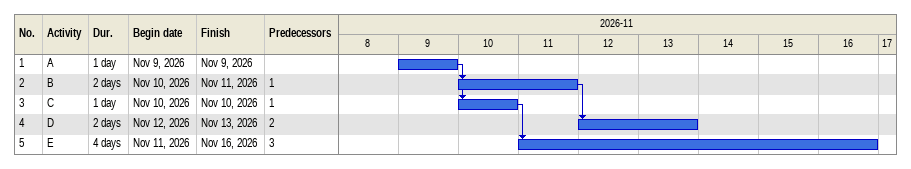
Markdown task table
| ID | Task | Duration | Start | Finish | Predecessors |
|---|---|---|---|---|---|
| 1 | A | 1d | 2026-11-09 | 2026-11-09 |  |
| 2 | B | 2d | 2026-11-10 | 2026-11-11 | 1 |
| 3 | C | 1d | 2026-11-10 | 2026-11-10 | 1 |
| 4 | D | 2d | 2026-11-12 | 2026-11-13 | 2 |
| 5 | E | 4d | 2026-11-11 | 2026-11-16 | 3 |
